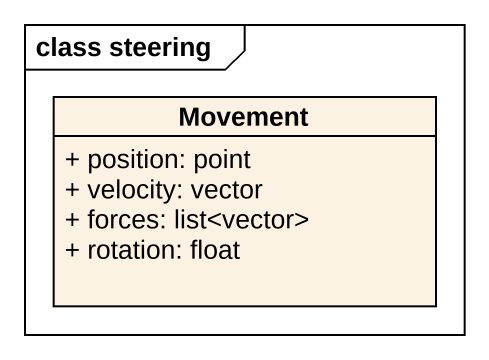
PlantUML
@startuml
mainframe class steering
hide circle
hide empty members
skinparam classAttributeIconSize 0
class Movement {
  + position: point
  + velocity: vector
  + forces: list<vector>
  + rotation: float
}
@enduml
